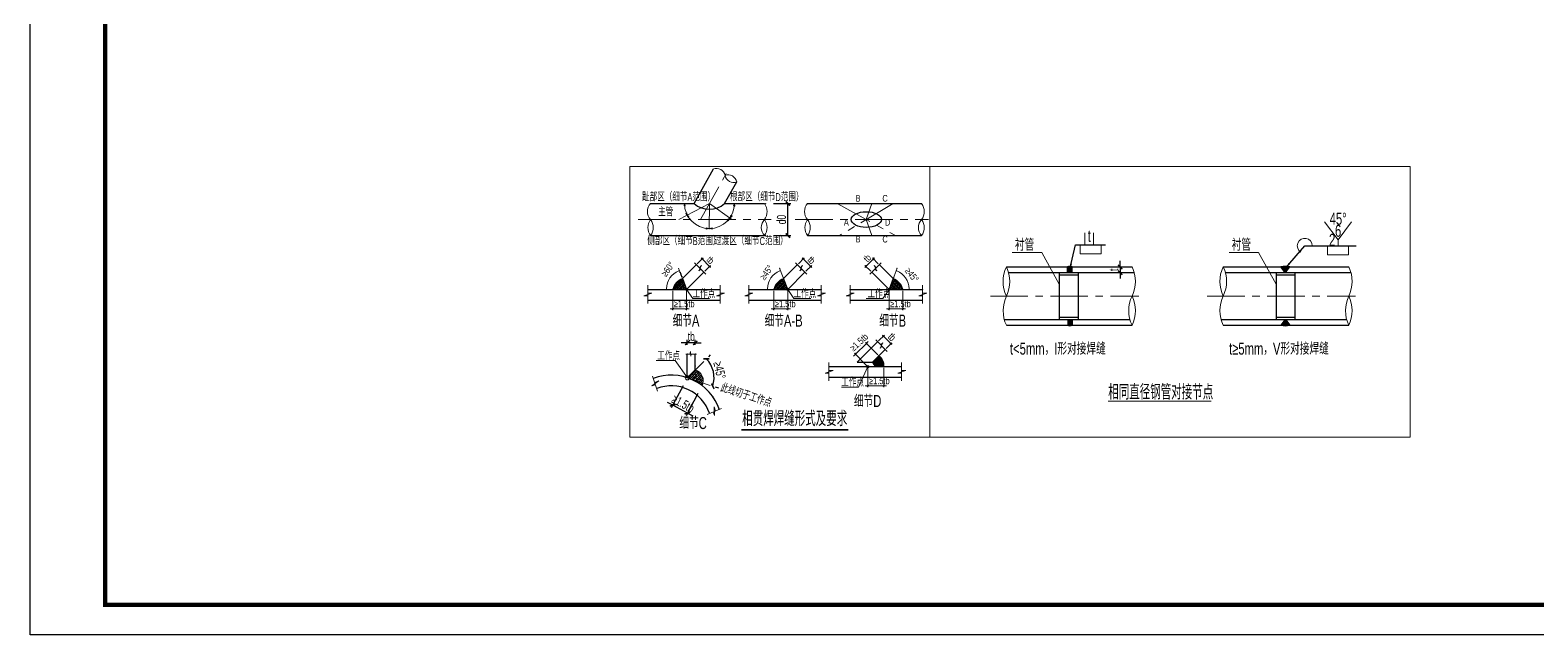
# Model space of a CAD drawing. Header units: millimetres. Extents: x -5285 to 713586, y 0 to 59400.
# Drawn here: x 178272 to 228513, y 0 to 20125 of the extents above; entities that cross this region are included whole.
import ezdxf
from ezdxf.enums import TextEntityAlignment as Align

# ---------------------------------------------------------------- set-up
doc = ezdxf.new("R2010")
doc.units = ezdxf.units.MM
doc.header["$LTSCALE"] = 1000
doc.header["$PDSIZE"] = 300
doc.linetypes.add('CENTER', pattern=[2, 1.25, -0.25, 0.25, -0.25])
doc.linetypes.add('CENTERX2', pattern=[4, 2.5, -0.5, 0.5, -0.5])
doc.layers.get('0').update_dxf_attribs({"lineweight": 15})
doc.layers.get('DEFPOINTS').update_dxf_attribs({"color": 252, "lineweight": 15})
for name, color, linetype, lineweight in [('4', 2, 'Continuous', 15), ('BBEAM', 4, 'Continuous', 30), ('Dim', 7, 'Continuous', 15), ('DOTE', 1, 'CENTER', 15), ('hatch', 5, 'Continuous', 13), ('Index', 1, 'Continuous', 15), ('TD-DIM', 7, 'Continuous', 15), ('TEXT', 2, 'Continuous', 15)]:
    doc.layers.add(name, color=color, linetype=linetype, lineweight=lineweight)
doc.layers.add('PUB_TITLE', color=4, linetype='Continuous')
doc.styles.add('T&D', font='haiwenrs.shx', dxfattribs={"width": 0.7, "bigfont": 'hztxt.shx'})
doc.dimstyles.new('T&D100', dxfattribs={"dimscale": 100, "dimtxt": 3, "dimasz": 2, "dimexe": 1, "dimexo": 3, "dimtad": 1, "dimdec": 0, "dimzin": 0, "dimdsep": 46, "dimtxsty": 'T&D', "dimblk": 'ARCHTICK', "dimcen": 0.09, "dimclrt": 2, "dimadec": 0, "dimazin": 0, "dimtfac": 1, "dimtdec": 0, "dimtix": 1, "dimtmove": 2, "dimatfit": 0, "dimfxl": 1, "dimtolj": 1, "dimtzin": 0, "dimarcsym": 0})

# ---------------------------------------------------------------- blocks, each defined once
blk = doc.blocks.new('_ArchTick')
at = {"color": 0, "linetype": 'ByBlock', "const_width": 0.25}
blk.add_lwpolyline([(-0.3535533905934471, -0.3535533905933335), (0.3535533905932198, 0.3535533905932766)], dxfattribs=at)
blk = doc.blocks.new('*D93')
at = {"layer": 'DEFPOINTS', "color": 0}
for p in [(213993.357906173, 12243.06612427461), (213993.357906173, 12055.56612427464), (214596.1680461382, 12055.56612427464)]:
    blk.add_point(p, dxfattribs=at)
at = {"layer": 'TEXT', "color": 0, "lineweight": -2}
for p, q in [((214293.357906173, 12243.06612427461), (214696.1680461382, 12243.06612427461)), ((214596.1680461382, 12243.06612427461), (214596.1680461382, 12443.06612427461)), ((214596.1680461382, 12243.06612427461), (214596.1680461382, 12055.56612427464)), ((214293.357906173, 12055.56612427464), (214696.1680461382, 12055.56612427464)), ((214596.1680461382, 12055.56612427464), (214596.1680461382, 11855.56612427464))]:
    blk.add_line(p, q, dxfattribs=at)
at = {"layer": 'TEXT', "color": 0, "lineweight": -2, "xscale": 200, "yscale": 200, "zscale": 200}
for p, rotation in [((214596.1680461382, 12243.06612427461), 270), ((214596.1680461382, 12055.56612427464), 90)]:
    blk.add_blockref('_ArchTick', p, dxfattribs=dict(at, rotation=rotation))
at = {"layer": 'TEXT', "color": 2, "insert": (214383.6680461382, 12149.31612427466), "char_height": 300, "attachment_point": 5, "rotation": 90, "style": 'T&D'}
blk.add_mtext('\\A1;t', dxfattribs=at)
blk = doc.blocks.new('*D22')
at = {"layer": 'DEFPOINTS', "color": 0, "transparency": 16777216}
for p in [(200169.3388903947, 9715.555679086807), (200169.3388903948, 9346.608496117384), (200436.005557095, 9346.608496117442)]:
    blk.add_point(p, dxfattribs=at)
at = {"layer": 'TD-DIM', "color": 0, "lineweight": -2, "transparency": 16777216}
for p, q in [((200169.3388903947, 9715.555679086807), (199969.3388903947, 9715.555679086763)), ((200169.3388903948, 9646.608496117384), (200169.3388903947, 9815.555679086807)), ((200436.0055570949, 9715.555679086865), (200169.3388903947, 9715.555679086807)), ((200436.0055570949, 9646.608496117442), (200436.0055570949, 9815.555679086865)), ((200436.0055570949, 9715.555679086865), (200636.0055570949, 9715.555679086909))]:
    blk.add_line(p, q, dxfattribs=at)
at = {"layer": 'TD-DIM', "color": 0, "lineweight": -2, "transparency": 16777216, "xscale": 200, "yscale": 200, "zscale": 200}
for p, rotation in [((200169.3388903947, 9715.555679086807), 1.25186632262404e-11), ((200436.0055570949, 9715.555679086865), 180.0000000000125)]:
    blk.add_blockref('_ArchTick', p, dxfattribs=dict(at, rotation=rotation))
at = {"layer": 'TD-DIM', "color": 2, "transparency": 16777216, "insert": (200302.6722237448, 9928.055679086836), "char_height": 300, "attachment_point": 5, "style": 'T&D'}
blk.add_mtext('\\A1;tb', dxfattribs=at)
blk = doc.blocks.new('*D23')
at = {"layer": 'DEFPOINTS', "color": 0, "transparency": 16777216}
for p in [(200716.0930951734, 9102.099897689492), (200169.3388903954, 8555.345692911491), (200169.3388903952, 8555.345692911389), (201062.1161085324, 8597.90593845123), (200930.7030196569, 8301.984779982748)]:
    blk.add_point(p, dxfattribs=at)
at = {"layer": 'TD-DIM', "color": 0, "lineweight": -2, "transparency": 16777216}
for p, q in [((200928.2251295294, 9314.231932045455), (200872.0553183791, 9258.062120895112)), ((201215.3558804068, 8207.26018514626), (201112.2904918768, 8241.55749431243))]:
    blk.add_line(p, q, dxfattribs=at)
blk.add_arc((200169.3388903953, 8555.345692911382), 893.7911029570283, 341.5939850139719, 44.99999999999672, dxfattribs=at)
at = {"layer": 'TD-DIM', "color": 0, "lineweight": -2, "transparency": 16777216, "xscale": 200, "yscale": 200, "zscale": 200}
for p, rotation in [((200801.3446402604, 9187.35144277646), 134.9999999999967), ((201017.4062049602, 8273.132359257914), 251.5939850139719)]:
    blk.add_blockref('_ArchTick', p, dxfattribs=dict(at, rotation=rotation))
at = {"layer": 'TD-DIM', "color": 2, "transparency": 16777216, "insert": (201245.9713764267, 8809.791157605978), "char_height": 300, "attachment_point": 5, "rotation": 283.29699250698434, "style": 'T&D'}
blk.add_mtext('\\A1;≥45%%D', dxfattribs=at)
blk = doc.blocks.new('*D24')
at = {"layer": 'DEFPOINTS', "color": 0, "transparency": 16777216}
for p in [(200173.9553291817, 8556.623209571262), (200664.8998844085, 8293.428800720067), (199683.0887062831, 7640.994732102787)]:
    blk.add_point(p, dxfattribs=at)
at = {"layer": 'TD-DIM', "color": 0, "lineweight": -2, "transparency": 16777216}
for p, q in [((200032.2100745517, 8292.221464512957), (199635.8402880731, 7552.860817083347)), ((199683.0887062831, 7640.994732102787), (199506.8208762443, 7735.49156852279)), ((200174.03326151, 7377.800323251591), (199683.0887062831, 7640.994732102787)), ((200523.1546297785, 8029.027055661762), (200126.7848433, 7289.666408232151)), ((200174.03326151, 7377.800323251591), (200350.3010915488, 7283.303486831588))]:
    blk.add_line(p, q, dxfattribs=at)
at = {"layer": 'TD-DIM', "color": 0, "lineweight": -2, "transparency": 16777216, "xscale": 200, "yscale": 200, "zscale": 200}
for p, rotation in [((199683.0887062831, 7640.994732102787), 331.8043286275366), ((200174.03326151, 7377.800323251591), 151.8043286275366)]:
    blk.add_blockref('_ArchTick', p, dxfattribs=dict(at, rotation=rotation))
at = {"layer": 'TD-DIM', "color": 2, "transparency": 16777216, "insert": (200028.9638725928, 7696.682097093464), "char_height": 300, "attachment_point": 5, "rotation": 331.8043286275366, "style": 'T&D'}
blk.add_mtext('\\A1;≥1.5tb', dxfattribs=at)
blk = doc.blocks.new('*D25')
at = {"layer": 'DEFPOINTS', "color": 0, "transparency": 16777216}
for p in [(202739.9722914213, 14355.80349934856), (203521.5705088377, 14355.80349934856), (202739.9722914213, 13289.13683256118)]:
    blk.add_point(p, dxfattribs=at)
at = {"layer": 'TD-DIM', "color": 0, "lineweight": -2, "transparency": 16777216}
for p, q in [((203039.9722914213, 14355.80349934856), (203621.5705088377, 14355.80349934856)), ((203521.5705088377, 13289.13683256118), (203521.5705088377, 14355.80349934856)), ((203039.9722914213, 13289.13683256118), (203621.5705088377, 13289.13683256118))]:
    blk.add_line(p, q, dxfattribs=at)
at = {"layer": 'TD-DIM', "color": 0, "lineweight": -2, "transparency": 16777216, "xscale": 200, "yscale": 200, "zscale": 200}
for p, rotation in [((203521.5705088377, 14355.80349934856), 90), ((203521.5705088377, 13289.13683256118), 270)]:
    blk.add_blockref('_ArchTick', p, dxfattribs=dict(at, rotation=rotation))
at = {"layer": 'TD-DIM', "color": 2, "transparency": 16777216, "insert": (203309.0705088377, 13822.4701659549), "char_height": 300, "attachment_point": 5, "rotation": 90, "style": 'T&D'}
blk.add_mtext('\\A1;d0', dxfattribs=at)
blk = doc.blocks.new('A$C6C48201D')
at = {"layer": 'PUB_TITLE'}
blk.add_lwpolyline([(0, -89100), (0, 0), (126150, 0), (126150, -89100)], close=True, dxfattribs=at)
at = {"layer": 'PUB_TITLE', "const_width": 210}
blk.add_lwpolyline([(3750, -87600), (124650, -87600), (124650, -1500), (3750, -1500)], close=True, dxfattribs=at)

msp = doc.modelspace()

# ---------------------------------------------------------------- hatches: boundary and pattern name
at = {"layer": '4'}
for points in [[(200073.364401251, 14355.80349934928), (200094.6862048242, 14277.5382298535), (200061.9734920423, 14275.84361954476)], [(201711.1174164001, 14273.63163127297), (201757.6660756146, 14271.24631815335), (201738.119937502, 14355.80349934847)], [(200167.9528138576, 13970.42107142587), (200118.8178984778, 14022.44395129334), (200156.0133526021, 14041.44153647146)], [(200167.9528138576, 13970.42107142611), (200182.5809967919, 13900.37368601349), (200219.4224041038, 13920.04907056943)], [(201501.8234408273, 13811.22633238129), (201546.1416915, 13778.95015510071), (201584.0910602115, 13873.41824753016)], [(201615.8277166813, 13971.54357629413), (201660.8645309597, 13940.27787108595), (201584.0910602113, 13873.41824752981)], [(200903.1250926914, 13523.42984540514), (200802.7771496313, 13500.08997821841), (200803.3898997674, 13546.14140537274)], [(200903.1250926914, 13523.42984540514), (201003.3242869024, 13499.45943539099), (201003.001127784, 13545.51380514957)]]:
    msp.add_hatch(color=256, dxfattribs=at).paths.add_polyline_path(points)
at = {"layer": 'BBEAM'}
for points in [[(212997.1552347587, 12243.06612427461, 0.2079847410107904), (212837.7701211311, 12243.06612427461), (212837.7701211311, 12055.56612427464), (212997.1552347587, 12055.56612427464)], [(219951.048336199, 12243.06612422673), (220060.2438060776, 12103.14321695641), (220060.2438060776, 12055.56612422673), (220139.9363628915, 12055.56612422673), (220139.9363628915, 12103.14321695639), (220249.1318328283, 12243.06612422673, 0.1356858939295136)], [(212997.1552347587, 10305.56612427461, -0.2079847410107925), (212837.7701211311, 10305.56612427461), (212837.7701211311, 10493.06612427458), (212997.1552347587, 10493.06612427458)], [(219951.048336199, 10305.56612422673), (220060.2438060776, 10445.48903149708), (220060.2438060776, 10493.06612422673), (220139.9363628915, 10493.06612422673), (220139.9363628915, 10445.48903149708), (220249.1318328283, 10305.56612422673, -0.1356858939295134)]]:
    msp.add_hatch(color=256, dxfattribs=at).paths.add_polyline_path(points)
at = {"layer": 'hatch'}
h = msp.add_hatch(dxfattribs=at)
h.set_pattern_fill('ANSI38', color=256, scale=355.5555556, style=0)
h.set_pattern_definition([(45, (1494884.41014733, -133539.2046978554), (-31.42696805666381, 31.42696805666381), []), (135, (1494884.41014733, -133539.2046978554), (-94.28090416999143, 31.42696805666382), [111.111111125, -66.66666667499999])])
edge = h.paths.add_edge_path()
edge.add_arc((200210.9616198294, 11353.98633744705), 545.7785471434123, 111.7419931054687, 164.7465721694095)
edge.add_line((200147.5966368995, 11497.57463374336), (199684.4099854301, 11497.57463374336))
edge.add_line((199878.9431577761, 12200.84932863536), (200147.5966368995, 11497.57463374336))
h = msp.add_hatch(dxfattribs=at)
h.set_pattern_fill('ANSI38', color=256, scale=355.5555556, style=0)
h.set_pattern_definition([(45, (1498251.497720729, -133539.2046978554), (-31.42696805666381, 31.42696805666381), []), (135, (1498251.497720729, -133539.2046978554), (-94.28090416999143, 31.42696805666382), [111.111111125, -66.66666667499999])])
edge = h.paths.add_edge_path()
edge.add_arc((203578.0491932291, 11353.98633744705), 545.7785471434123, 111.7419931054687, 164.7465721694095)
edge.add_line((203514.684210299, 11497.57463374336), (203051.4975588296, 11497.57463374336))
edge.add_line((203246.0307311757, 12200.84932863536), (203514.684210299, 11497.57463374336))
h = msp.add_hatch(dxfattribs=at)
h.set_pattern_fill('ANSI38', color=256, scale=355.5555556, style=0)
h.set_pattern_definition([(135, (-1087845.341671119, -133539.2046978554), (31.42696805666381, 31.42696805666381), []), (45, (-1087845.341671119, -133539.2046978554), (94.28090416999143, 31.42696805666382), [111.111111125, -66.66666667499999])])
edge = h.paths.add_edge_path()
edge.add_arc((206828.1068563815, 11353.98633744705), 545.7785471434123, 15.25342783059047, 68.25800689453135)
edge.add_line((206891.4718393115, 11497.57463374336), (207354.658490781, 11497.57463374336))
edge.add_line((207160.1253184349, 12200.84932863536), (206891.4718393115, 11497.57463374336))
h = msp.add_hatch(dxfattribs=at)
h.set_pattern_fill('ANSI38', color=256, scale=266.6666667, style=0)
h.set_pattern_definition([(45, (849141.0074639125, -59959.42063724438), (-23.57022604249786, 23.57022604249786), []), (135, (849141.0074639125, -59959.42063724438), (-70.71067812749358, 23.57022604249786), [83.33333334375, -50.00000000625])])
edge = h.paths.add_edge_path()
edge.add_arc((206354.8545618319, 8979.446446833586), 363.4011775110805, 351.5821290943675, 417.5448765543346)
edge.add_line((206549.8697563994, 9286.088729802323), (206336.4457289896, 9073.921089780437))
edge.add_line((206336.4457289896, 9073.921089780437), (206429.8962724627, 8926.247573724286))
edge.add_line((206429.8962724627, 8926.247573724286), (206714.3407169427, 8926.247573724286))
h = msp.add_hatch(dxfattribs=at)
h.set_pattern_fill('ANSI38', color=256, scale=17.5, style=0)
h.set_pattern_definition([(45, (-154201.1560749453, -176684.4435473329), (-39.28862052967754, 39.28862052967754), []), (135, (-154201.1560749453, -176684.4435473329), (-117.8658615890326, 39.28862052967755), [138.90625, -83.34375])])
h.paths.add_polyline_path([(200436.0055570953, 8822.012359611377, -0.4517894820842691), (200664.8998844085, 8293.428800720088, 0.08266834950602861), (200169.3388903954, 8555.345692911484)])

# ---------------------------------------------------------------- linework, layer by layer
for p in [(203246.0307311758, 12200.84932863536), (200169.3388903954, 8555.345692911484)]:
    msp.add_point(p)
msp.add_solid([(207565.9004400366, 11519.85513114502), (207558.4940479767, 11519.73248870046), (207562.5651713404, 11497.57463374324)])
at = {"layer": '4'}
for p, q in [((200073.3644012512, 14355.80349934928), (200061.9734920423, 14275.84361954488)), ((200061.9734920423, 14275.84361954488), (200094.6862048245, 14277.5382298535)), ((200073.3644012512, 14355.80349934928), (200094.6862048245, 14277.5382298535)), ((201738.119937502, 14355.80349934847), (201711.1174164001, 14273.63163127297)), ((201711.1174164001, 14273.63163127297), (201757.6660756149, 14271.24631815335)), ((201738.119937502, 14355.80349934847), (201757.6660756149, 14271.24631815335)), ((200118.8178984778, 14022.44395129334), (200156.0133526021, 14041.44153647158)), ((200167.9528138578, 13970.42107142599), (200118.8178984778, 14022.44395129334)), ((200167.952813858, 13970.42107142611), (200156.0133526021, 14041.44153647158)), ((200167.9528138578, 13970.42107142611), (200182.5809967922, 13900.37368601349)), ((200167.952813858, 13970.42107142587), (200219.4224041038, 13920.04907056943)), ((200182.5809967922, 13900.37368601349), (200219.4224041038, 13920.04907056943)), ((201584.0910602115, 13873.41824753016), (201501.8234408273, 13811.22633238129)), ((201501.8234408273, 13811.22633238129), (201546.1416915, 13778.95015510071)), ((201584.0910602115, 13873.41824753016), (201546.1416915, 13778.95015510071)), ((201584.0910602113, 13873.41824752981), (201615.8277166815, 13971.54357629424)), ((201584.0910602113, 13873.41824752981), (201660.8645309597, 13940.27787108595)), ((201615.8277166815, 13971.54357629424), (201660.8645309597, 13940.27787108595)), ((200803.3898997674, 13546.14140537274), (200802.7771496313, 13500.08997821841)), ((200903.1250926914, 13523.42984540514), (200802.7771496313, 13500.08997821841)), ((200903.1250926914, 13523.42984540514), (200803.3898997674, 13546.14140537274)), ((200903.1250926914, 13523.42984540514), (201003.001127784, 13545.51380514957)), ((200903.1250926914, 13523.42984540514), (201003.3242869024, 13499.45943539099)), ((201003.001127784, 13545.51380514957), (201003.3242869024, 13499.45943539099))]:
    msp.add_line(p, q, dxfattribs=at)
at = {"layer": 'BBEAM'}
for p, q in [((200396.6639889634, 14355.80349934856), (201039.9402045836, 15507.45173143692)), ((201414.8203497895, 14355.80349934856), (201815.9737171048, 15073.98265015035)), ((198944.8543251787, 14355.80349934856), (200396.6639889632, 14355.80349934856)), ((201414.8203497895, 14355.80349934856), (202739.9722914119, 14355.80349934856)), ((204179.9229588361, 14355.80349934856), (207975.0409250694, 14355.80349934856)), ((198944.8543251787, 13289.13683254857), (202739.9722914119, 13289.13683254857)), ((204179.9229588361, 13289.13683254857), (207975.0409250694, 13289.13683254857)), ((200008.7901629166, 11860.93892352572), (200472.3202332545, 12321.74027891338)), ((200147.5966368995, 11497.57463374336), (200722.9926820499, 12069.58342984317)), ((203375.8777363163, 11860.93892352572), (203839.407806654, 12321.74027891338)), ((203514.684210299, 11497.57463374336), (204090.0802554494, 12069.58342984317)), ((206891.4718393115, 11497.57463374336), (206316.0757941612, 12069.58342984317)), ((207030.2783132943, 11860.93892352572), (206566.7482429566, 12321.74027891338)), ((210804.5459235157, 12243.06612427461), (212837.7701211311, 12243.06612427461)), ((212837.7701211311, 12055.56612427461), (212837.7701211311, 12243.06612427461)), ((212997.1552347587, 12243.06612427461), (214989.5605775872, 12243.06612427461)), ((212997.1552347587, 12055.56612427461), (212997.1552347587, 12243.06612427461)), ((218027.0196084622, 12243.06612422673), (219951.048336199, 12243.06612422673)), ((220060.2438060776, 12103.14321695639), (219951.048336199, 12243.06612422673)), ((220060.2438060776, 12055.56612422673), (220060.2438060776, 12103.14321695639)), ((220139.9363628915, 12103.14321695639), (220249.1318328283, 12243.06612422673)), ((220139.9363628915, 12055.56612422673), (220139.9363628915, 12103.14321695639)), ((220249.1318328283, 12243.06612422673), (222212.0342625338, 12243.06612422673)), ((200008.7901629169, 11860.93892352566), (200147.5966368995, 11497.57463374336)), ((203514.684210299, 11497.57463374336), (203375.8777363164, 11860.93892352575)), ((207030.2783132942, 11860.93892352575), (206891.4718393112, 11497.57463374336)), ((210889.2958684894, 12055.56612427461), (215075.0597212226, 12055.56612427461)), ((212565.1163995671, 12055.56612427461), (212565.1163995671, 10493.06612427461)), ((212565.1163995671, 11976.8461715488), (213190.1163995671, 11976.8461715488)), ((213190.1163995671, 12055.56612427461), (213190.1163995671, 10493.06612427461)), ((218111.769553436, 12055.56612422673), (222297.5334061692, 12055.56612422673)), ((219787.5900845136, 12055.56612422673), (219787.5900845135, 10493.06612422673)), ((219787.5900845136, 11976.84617150093), (220412.5900845136, 11976.84617150093)), ((220412.5900845136, 12055.56612422673), (220412.5900845135, 10493.06612422673)), ((198850.2564487564, 11497.57463374336), (201267.159047243, 11497.57463374336)), ((198850.2564487564, 11142.01907814333), (201267.159047243, 11142.01907814333)), ((202217.344022156, 11497.57463374336), (204634.2466206425, 11497.57463374336)), ((202217.344022156, 11142.01907814333), (204634.2466206425, 11142.01907814333)), ((205594.1316511685, 11497.57463374336), (208011.034249655, 11497.57463374336)), ((205594.1316511685, 11142.01907814333), (208011.034249655, 11142.01907814333)), ((212565.1163995671, 10568.55514336201), (213190.1163995671, 10568.55514336201)), ((219787.5900845135, 10568.55514331413), (220412.5900845135, 10568.55514331413)), ((210723.5454750783, 10493.06612427461), (214909.3093278115, 10493.06612427461)), ((210804.5459235157, 10305.56612427461), (212837.7701211311, 10305.56612427461)), ((212997.1552347587, 10493.06612427461), (212997.1552347587, 10305.56612427461)), ((212997.1552347587, 10305.56612427461), (214989.5605775872, 10305.56612427461)), ((217946.0191600247, 10493.06612422673), (222131.7830127579, 10493.06612422673)), ((218026.2704098005, 10305.56612422673), (219951.0483361989, 10305.56612422673)), ((220060.2438060775, 10445.48903148255), (219951.0483361989, 10305.56612422673)), ((220060.2438060775, 10493.06612422673), (220060.2438060775, 10445.48903148255)), ((220139.9363628913, 10493.06612422673), (220139.9363628913, 10445.48903148255)), ((220139.9363628913, 10445.48903148255), (220249.1318328282, 10305.56612422673)), ((220249.1318328282, 10305.56612422673), (222212.0342625336, 10305.56612422673)), ((205832.1232407161, 9073.921089780437), (206512.6213350139, 9750.41321889437)), ((200169.3388903954, 8555.345692911367), (200169.3388903948, 9346.608496117267)), ((200436.0055570953, 8822.012359611377), (200436.005557095, 9346.608496117442)), ((205832.1232407161, 9073.921089780437), (206336.4457289896, 9073.921089780437)), ((206336.4457289896, 9073.921089780437), (206763.2937838092, 9498.25636982415)), ((200169.3388903954, 8555.345692911484), (200436.0055570953, 8822.012359611377)), ((204890.5575505157, 8926.247573724286), (207307.4601490024, 8926.247573724286)), ((204890.5575505157, 8570.692018124311), (207307.4601490024, 8570.692018124311))]:
    msp.add_line(p, q, dxfattribs=at)
for centre, radius, start, end in [((200905.7421693762, 14947.16551269135), 780.300983337538, 229.276251732204, 310.723748267796), ((212917.4626779449, 12059.77084137471), 199.8701186893096, 66.50170889858259, 113.4982911014174), ((220100.0900845136, 11703.96148020743), 559.327506872189, 74.54592063667376, 105.4540793633262), ((212917.4626779449, 10488.8614071745), 199.8701186893096, 246.5017088985826, 293.4982911014174), ((220100.0900845136, 10844.67076824603), 559.327506872189, 254.5459206366737, 285.4540793633262), ((199630.4611952583, 6935.987195998758), 1706.66666688, 19.02980240362757, 110.5972993830372), ((199630.4611952583, 6935.987195998758), 1351.11111128, 19.02980240362757, 110.5972993830372)]:
    msp.add_arc(centre, radius, start, end, dxfattribs=at)
msp.add_ellipse((206134.4163394785, 13822.47016594854), major_axis=(-503.9049668271402, 0), ratio=0.517951759802433, dxfattribs=at)
at = {"layer": 'DEFPOINTS', "color": 0, "linetype": 'ByBlock'}
for p in [(199878.9431577763, 12200.84932863536), (200472.3202332546, 12321.7402789135), (200722.9926820499, 12069.58342984328), (200917.0206400005, 12262.46918144418), (199525.9267385922, 11761.85473903499), (198850.2564487564, 11497.57463374371), (201267.1590472427, 11497.57463374382), (200147.5966368995, 10851.90643130462)]:
    msp.add_point(p, dxfattribs=at)
at = {"layer": 'Dim'}
for p, q in [((199878.9431577761, 12200.84932863536), (200147.5966368995, 11497.57463374336)), ((200409.6521210558, 12384.77949118106), (200785.6607942487, 12006.54421757561)), ((200644.40998555, 12291.90643148465), (200555.52109665, 12114.12865368461)), ((200555.52109665, 12114.12865368461), (200617.4790534928, 12175.72187560719)), ((200572.9830573744, 12220.48136246487), (200644.40998555, 12291.90643148465)), ((203246.0307311757, 12200.84932863536), (203514.684210299, 11497.57463374336)), ((203776.7396944554, 12384.77949118106), (204152.7483676483, 12006.54421757561)), ((203870.9274127879, 12353.07433501285), (204064.9553707388, 12545.96008661393)), ((204011.4975589496, 12291.90643148465), (203922.6086700496, 12114.12865368461)), ((203922.6086700496, 12114.12865368461), (203984.5666268923, 12175.72187560719)), ((203940.0706307739, 12220.48136246487), (204011.4975589496, 12291.90643148465)), ((204002.1017085055, 12546.14563664827), (204315.4422694995, 12230.94957531061)), ((204121.5998615832, 12100.91748594275), (204315.6278195339, 12293.80323754377)), ((206284.5561880274, 12100.91748594269), (206090.5282300767, 12293.80323754365)), ((206404.054341105, 12546.14563664821), (206090.7137801111, 12230.94957531049)), ((206629.4163551552, 12384.77949118106), (206253.4076819622, 12006.54421757561)), ((206535.2286368225, 12353.07433501285), (206341.2006788718, 12545.96008661381)), ((206394.6584906609, 12291.90643148465), (206483.547379561, 12114.12865368461)), ((206466.0854188367, 12220.48136246487), (206394.6584906609, 12291.90643148465)), ((206483.547379561, 12114.12865368461), (206421.5894227183, 12175.72187560719)), ((207160.1253184349, 12200.84932863536), (206891.4718393115, 11497.57463374336)), ((198850.2564487564, 11634.12865362466), (198850.2564487564, 11029.68420910461)), ((201267.159047243, 11634.12865362466), (201267.159047243, 11029.68420910461)), ((202217.344022156, 11634.12865362466), (202217.344022156, 11029.68420910461)), ((204634.2466206425, 11634.12865362466), (204634.2466206425, 11029.68420910461)), ((205594.1316511685, 11634.12865362466), (205594.1316511685, 11029.68420910461)), ((208011.034249655, 11634.12865362466), (208011.034249655, 11029.68420910461)), ((198991.07665201, 11367.46198692462), (198724.40998531, 11278.57309802462)), ((198724.40998531, 11278.57309802462), (198850.2564487564, 11278.57309802462)), ((198850.2564487564, 11367.46198692462), (198991.07665201, 11367.46198692462)), ((200147.5966368995, 11497.57463374336), (200351.0766521801, 11189.68420912463)), ((200351.0766521801, 11189.68420912463), (200914.0396152133, 11189.68420912463)), ((201407.9792504966, 11367.46198692462), (201141.3125837966, 11278.57309802462)), ((201141.3125837966, 11278.57309802462), (201267.159047243, 11278.57309802462)), ((201267.159047243, 11367.46198692462), (201407.9792504966, 11367.46198692462)), ((202358.1642254096, 11367.46198692462), (202091.4975587096, 11278.57309802462)), ((202091.4975587096, 11278.57309802462), (202217.344022156, 11278.57309802462)), ((202217.344022156, 11367.46198692462), (202358.1642254096, 11367.46198692462)), ((203053.1849515389, 11453.13018929339), (203053.1849515389, 10807.46198685465)), ((203514.684210299, 11497.57463374336), (203718.1642255796, 11189.68420912463)), ((203514.684210299, 11453.13018929333), (203514.684210299, 10807.46198685465)), ((203718.1642255796, 11189.68420912463), (204281.1271886128, 11189.68420912463)), ((204775.0668238961, 11367.46198692462), (204508.4001571961, 11278.57309802462)), ((204508.4001571961, 11278.57309802462), (204634.2466206425, 11278.57309802462)), ((204634.2466206425, 11367.46198692462), (204775.0668238961, 11367.46198692462)), ((205734.9518544221, 11367.46198692462), (205468.2851877221, 11278.57309802462)), ((205468.2851877221, 11278.57309802462), (205594.1316511685, 11278.57309802462)), ((205594.1316511685, 11367.46198692462), (205734.9518544221, 11367.46198692462)), ((206687.991824031, 11189.68420912463), (206125.0288609978, 11189.68420912463)), ((206891.4718393115, 11497.57463374336), (206687.991824031, 11189.68420912463)), ((206891.4718393115, 11453.13018929333), (206891.4718393115, 10807.46198685465)), ((207352.9710980717, 11453.13018929339), (207352.9710980717, 10807.46198685465)), ((208151.8544529086, 11367.46198692462), (207885.1877862086, 11278.57309802462)), ((207885.1877862086, 11278.57309802462), (208011.034249655, 11278.57309802462)), ((208011.034249655, 11367.46198692462), (208151.8544529086, 11367.46198692462)), ((203053.1849515389, 10851.90643130462), (202964.296062639, 10851.90643130462)), ((203053.1849515389, 10851.90643130462), (203514.684210299, 10851.90643130462)), ((203514.684210299, 10851.90643130462), (203603.5730991991, 10851.90643130462)), ((206891.4718393115, 10851.90643130462), (206802.5829504115, 10851.90643130462)), ((207352.9710980717, 10851.90643130462), (206891.4718393115, 10851.90643130462)), ((207352.9710980717, 10851.90643130462), (207441.8599869716, 10851.90643130462)), ((205774.5564140223, 9342.036570527744), (206136.5284317628, 9701.877726605722)), ((206518.5357003, 9317.60833593613), (206105.1943756634, 9733.397332739529)), ((206136.5284317628, 9701.877726605722), (206199.5676440304, 9764.545838804603)), ((206449.9532228152, 9813.45243116204), (206825.9618960081, 9435.217157556595)), ((206544.1409411478, 9781.747274993839), (206738.1688990986, 9974.633026594915)), ((206684.7110873094, 9720.579371465581), (206595.8221984094, 9542.801593665594)), ((206595.8221984094, 9542.801593665594), (206657.7801552522, 9604.394815588174)), ((206613.2841591338, 9649.1543024458), (206684.7110873094, 9720.579371465581)), ((206675.3152368654, 9974.818576629252), (206988.6557978594, 9659.622515291594)), ((206794.813389943, 9529.590425923736), (206988.8413478937, 9722.476177524812)), ((200480.4500015448, 9346.6084961175), (200124.8944459448, 9346.608496117267)), ((200169.3388903954, 8555.345692911484), (200716.0930951734, 9102.099897689484)), ((200253.5382373946, 9346.608496117384), (200271.5386295286, 9434.17669798676)), ((200271.5386295286, 9434.17669798676), (200287.5834598858, 9274.735248636549)), ((200287.5834598858, 9274.735248636549), (200302.6722237447, 9346.608496117384)), ((204890.5575505157, 9062.801593605582), (204890.5575505157, 8458.35714908559)), ((205774.5564140223, 9342.036570527744), (205711.5172017547, 9279.368458328921)), ((206156.5636825594, 8957.767179858092), (205743.2223579229, 9373.556176661492)), ((207307.4601490024, 9062.801593605582), (207307.4601490024, 8458.35714908559)), ((199172.6642320004, 8113.908451448871), (199013.5726586186, 8611.10403830975)), ((200930.7030196569, 8301.984779982748), (200169.3388903952, 8555.345692911396)), ((205031.3777537694, 8796.1349269056), (204764.7110870694, 8707.246038005607)), ((204764.7110870694, 8707.246038005607), (204890.5575505157, 8707.246038005607)), ((204890.5575505157, 8796.1349269056), (205031.3777537694, 8796.1349269056)), ((206187.8977386588, 8926.247573724286), (205869.8962723927, 8245.023815725617)), ((206187.8977386588, 8881.803129274318), (206187.8977386588, 8245.023815725617)), ((206714.3407169427, 8881.803129274318), (206714.3407169427, 8245.023815725617)), ((207448.2803522559, 8796.1349269056), (207181.613685556, 8707.246038005607)), ((207181.613685556, 8707.246038005607), (207307.4601490024, 8707.246038005607)), ((207307.4601490024, 8796.1349269056), (207448.2803522559, 8796.1349269056)), ((199216.1023002116, 8456.922756212276), (198989.5267999254, 8288.43833711031)), ((198989.5267999254, 8288.43833711031), (199104.9961142413, 8325.385959690415)), ((199080.6411270726, 8401.500563883608), (199216.1023002116, 8456.922756212276)), ((205306.9333093594, 8245.023815725617), (205869.8962723927, 8245.023815725617)), ((206187.8977386588, 8289.468260175585), (206099.0088497589, 8289.468260175585)), ((206187.8977386588, 8289.468260175585), (206714.3407169427, 8289.468260175585)), ((206714.3407169427, 8289.468260175585), (206803.2296058426, 8289.468260175585)), ((201109.8855096833, 7447.19677798733), (201066.1767650323, 7586.878181444459)), ((201066.1767650323, 7586.878181444459), (201080.915325375, 7304.909687372776)), ((200829.6874483182, 7334.651136656852), (201314.1000366131, 7529.222523598561)), ((201080.915325375, 7304.909687372776), (201035.7278272769, 7417.410262387108))]:
    msp.add_line(p, q, dxfattribs=at)
at = {"layer": 'Dim', "color": 0, "linetype": 'ByBlock'}
for p, q in [((200503.8398393884, 12353.07433501297), (200697.8677973391, 12545.96008661381)), ((200635.0141351058, 12546.14563664821), (200948.3546960999, 12230.94957531043)), ((200754.5122881837, 12100.91748594269), (200948.5402461343, 12293.80323754359)), ((199686.0973781394, 11453.13018929339), (199686.0973781394, 10807.46198685465)), ((200147.5966368995, 11453.13018929333), (200147.5966368995, 10807.46198685465)), ((199686.0973781394, 10851.90643130462), (199597.2084892393, 10851.90643130462)), ((199686.0973781394, 10851.90643130462), (200147.5966368995, 10851.90643130462)), ((200147.5966368995, 10851.90643130462), (200236.4855257994, 10851.90643130462))]:
    msp.add_line(p, q, dxfattribs=at)
at = {"layer": 'Dim'}
for points in [[(212565.1163995671, 11673.00211128119), (211979.0701941308, 12722.2956988632), (211001.0122743952, 12722.2956988632)], [(219787.5900845136, 11673.00211128066), (219201.5438790773, 12722.29569886265), (218223.4859593417, 12722.29569886265)]]:
    msp.add_lwpolyline(points, dxfattribs=at)
for centre, radius in [((200147.5966368995, 11497.57463374336), 41.78827596625541), ((203514.684210299, 11497.57463374336), 41.78827596625541), ((206891.4718393115, 11497.57463374336), 41.78827596625541), ((200169.3388903966, 8555.34569291096), 69.03367894616174), ((206187.8977386588, 8926.247573724286), 41.78827596625541)]:
    msp.add_circle(centre, radius, dxfattribs=at)
for centre, radius, start, end in [((201142.8306918489, 15235.95740095326), 290.337086598522, 10.87153822799878, 110.7556260722395), ((201530.8474481095, 15019.22286030968), 290.337086598522, 10.87153822799878, 110.7556260722395), ((201713.0832298397, 15345.47698063384), 290.337086598522, 190.8715382279988, 290.7556260722395), ((199232.3769214404, 14089.13683264858), 392.1483832555728, 137.1552079379159, 222.8447920620841), ((202381.0221030343, 14089.13683264858), 447.1647893844362, 323.391078365062, 36.60892163493795), ((204467.4455550978, 14089.13683264858), 392.1483832555728, 137.1552079379159, 222.8447920620841), ((207616.0907366917, 14089.13683264858), 447.1647893844362, 323.391078365062, 36.60892163493795), ((199303.8045135563, 13555.80349924867), 447.1647893844362, 143.391078365062, 216.6089216349379), ((198585.904136801, 13555.80349924856), 447.1647893844362, 323.391078365062, 36.60892163493795), ((203027.4948876736, 13555.80349924856), 392.1483832555728, 137.1552079379159, 222.8447920620841), ((202381.0221030343, 13555.80349924856), 447.1647893844362, 323.391078365062, 36.60892163493795), ((204538.8731472137, 13555.80349924867), 447.1647893844362, 143.391078365062, 216.6089216349379), ((203820.9727704584, 13555.80349924856), 447.1647893844362, 323.391078365062, 36.60892163493795), ((208262.5635213311, 13555.80349924856), 392.1483832555728, 137.1552079379159, 222.8447920620841), ((207616.0907366917, 13555.80349924856), 447.1647893844362, 323.391078365062, 36.60892163493795), ((203514.6842102989, 11497.57463374388), 675.5127212080998, 112.7919719765855, 178.1150658980629), ((206891.4718393113, 11497.57463374336), 671.0933320291418, 1.897348195650166, 67.19561392209701), ((211801.3623669902, 11760.19966887206), 1108.283932694292, 154.1711288005729, 206.0062105310687), ((209809.0907409303, 11760.19966887206), 1108.283932694294, 333.9937894689313, 25.82887119942707), ((213994.8545937217, 11760.19966887206), 1108.283932694294, 333.9937894689313, 25.82887119942707), ((219023.8360519367, 11760.19966882419), 1108.283932694292, 154.1711288005729, 206.0062105310687), ((217031.5644258768, 11760.19966882419), 1108.283932694294, 333.9937894689313, 25.82887119942707), ((221217.3282786682, 11760.19966882419), 1108.283932694294, 333.9937894689313, 25.82887119942707), ((211833.0752018415, 10788.42198772892), 1136.909832875598, 154.6986211874469, 205.1322468557043), ((216018.8390545747, 10788.42198772892), 1136.909832875598, 154.6986211874469, 205.1322468557043), ((213993.4247645573, 10791.45171328515), 1108.283932694359, 333.9937894689313, 25.82887119942707), ((219055.5488867878, 10788.42198768105), 1136.909832875598, 154.6986211874469, 205.1322468557043), ((223241.312739521, 10788.42198768105), 1136.909832875598, 154.6986211874469, 205.1322468557043), ((221215.8984495036, 10791.45171323728), 1108.283932694359, 333.9937894689313, 25.82887119942707)]:
    msp.add_arc(centre, radius, start, end, dxfattribs=at)
at = {"layer": 'Dim', "color": 0, "linetype": 'ByBlock'}
for centre, radius, start, end in [((200905.7421693765, 14355.80349934856), 832.3777681254395, 180, 0), ((200147.5966368992, 11497.57463374382), 675.51272120784, 112.7919719765855, 178.1150658980629)]:
    msp.add_arc(centre, radius, start, end, dxfattribs=at)
for p in [(202786.2269131364, 14355.80349934856), (202786.2269131364, 13289.13683254852)]:
    msp.add_point(p, dxfattribs=at)
at = {"layer": 'Dim'}
for p in [(203839.4078066541, 12321.74027891344), (204090.0802554494, 12069.58342984334), (204284.1082134001, 12262.46918144436), (206122.0478362105, 12262.46918144424), (206316.0757941611, 12069.58342984328), (206566.7482429562, 12321.74027891344), (207160.1253184348, 12200.84932863541), (202217.344022156, 11497.57463374382), (204634.2466206423, 11497.57463374394), (205594.1316511683, 11497.57463374336), (208011.0342496549, 11497.57463374336), (203514.684210299, 10851.90643130462), (206891.4718393115, 10851.90643130462), (206136.5284317628, 9701.877726605722), (206512.621335014, 9750.413218894428), (206957.32174176, 9691.1421214254), (200169.3388903948, 9346.608496117384), (200436.0055570952, 9346.6084961175), (206763.2937838091, 9498.256369824325), (200436.0055570953, 8950.534652543814), (206187.8977386588, 8926.247573724286), (206187.8977386587, 8926.247573724402), (206714.3407169427, 8289.468260175585), (201028.9781575857, 7927.358707948391)]:
    msp.add_point(p, dxfattribs=at)
at = {"layer": 'Dim', "color": 0, "linetype": 'ByBlock'}
for points in [[(199884.5337780975, 12123.77923868868), (199887.2905924006, 12116.90394528319), (199906.5380654654, 12128.6120348952)], [(199476.152638595, 11519.73292960958), (199468.7462332924, 11519.85476969372), (199472.0839156914, 11497.57463374371)]]:
    msp.add_solid(points, dxfattribs=at)
at = {"layer": 'Dim'}
for points in [[(203251.621351497, 12123.77923868891), (203254.3781658001, 12116.90394528348), (203273.6256388649, 12128.61203489544)], [(207150.1995441432, 12112.77344074942), (207152.957103254, 12119.64843545939), (207130.9533395686, 12124.48361543715)], [(202843.2402119945, 11519.73292960964), (202835.8338066919, 11519.85476969378), (202839.1714890909, 11497.57463374382)]]:
    msp.add_solid(points, dxfattribs=at)
at = {"layer": 'DOTE', "linetype": 'CENTERX2', "ltscale": 0.5}
for p, q in [((200607.8381403382, 13822.47016594854), (201522.7387357061, 15460.4036502076)), ((200905.7421693764, 14355.80349934859), (199884.7105192213, 13822.47016594854)), ((200905.7421693762, 14355.80349934856), (200903.0504657347, 13499.69438779672)), ((200905.7421693764, 14355.80349934861), (201655.73623282, 13822.47016594854)), ((205160.0354567072, 14355.80349934856), (207108.7972222499, 13289.13683254857)), ((207031.2897017826, 14355.80349934856), (205237.5429771745, 13289.13683254857)), ((206134.4163394786, 13822.47016594854), (206317.1127306141, 14355.80349934856)), ((198533.5033261239, 13822.47016594854), (202969.9218475679, 13822.47016594854)), ((203768.5719597813, 13822.47016594854), (208204.9904812253, 13822.47016594854)), ((206134.4163394786, 13822.47016594854), (206317.1127306141, 13289.13683254857)), ((210271.2928164704, 11274.31612427461), (215214.8941518881, 11274.31612427461)), ((217493.7665014169, 11274.31612422673), (222437.3678368346, 11274.31612422673))]:
    msp.add_line(p, q, dxfattribs=at)
at = {"layer": 'hatch'}
for p, q in [((200147.5966368995, 11497.57463374336), (199684.4099854301, 11497.57463374336)), ((203514.684210299, 11497.57463374336), (203051.4975588296, 11497.57463374336)), ((206891.4718393115, 11497.57463374336), (207354.658490781, 11497.57463374336)), ((206336.4457289896, 9073.921089780437), (206549.8697563994, 9286.088729802323)), ((206336.4457289896, 9073.921089780437), (206429.8962724627, 8926.247573724286)), ((206429.8962724627, 8926.247573724286), (206714.3407169427, 8926.247573724286))]:
    msp.add_line(p, q, dxfattribs=at)
msp.add_lwpolyline([(200664.8998844085, 8293.428800720088, 0.08266834950602861), (200169.3388903954, 8555.345692911484), (200436.0055570953, 8822.012359611377, -0.4517894820842694)], format="xyb", close=True, dxfattribs=at)
for centre, radius, start, end in [((200210.9616198294, 11353.98633744705), 545.7785471434123, 111.7419931054687, 164.7465721694095), ((203578.0491932291, 11353.98633744705), 545.7785471434123, 111.7419931054687, 164.7465721694095), ((206828.1068563815, 11353.98633744705), 545.7785471434123, 15.25342783059047, 68.25800689453135), ((206354.8545618319, 8979.446446833586), 363.4011775110805, 351.5821290943675, 57.54487655433455)]:
    msp.add_arc(centre, radius, start, end, dxfattribs=at)
at = {"layer": 'hatch', "color": 0, "linetype": 'ByBlock'}
for p in [(199686.0973781394, 11497.57463374342), (200147.5966368995, 11497.57463374336), (200147.5966368995, 11497.57463374336)]:
    msp.add_point(p, dxfattribs=at)
at = {"layer": 'hatch'}
for p in [(203053.1849515389, 11497.57463374342), (203514.684210299, 11497.57463374324), (203514.684210299, 11497.57463374336), (206891.4718393112, 11497.57463374336), (206891.4718393115, 11497.57463374336), (207352.9710980717, 11497.57463374342), (206549.8697563994, 9286.08872980238), (206714.3407169427, 8926.247573724286)]:
    msp.add_point(p, dxfattribs=at)
at = {"layer": 'Index'}
for points in [[(198253.3245011156, 6582.988485758986), (208253.3245011156, 6582.988485758986), (208253.3245011156, 15582.98848575899), (198253.3245011156, 15582.98848575899)], [(208253.3245011156, 6582.988485758986), (224253.3245011156, 6582.988485758986), (224253.3245011156, 15582.98848575899), (208253.3245011156, 15582.98848575899)]]:
    msp.add_lwpolyline(points, close=True, dxfattribs=at)
at = {"layer": 'TEXT'}
for p, q in [((221858.6632547656, 13148.83867839637), (221408.6632547656, 13748.83867839637)), ((221858.6632547656, 13148.83867839637), (222308.6632547656, 13748.83867839637)), ((213419.8336935185, 13379.2299784869), (213419.8336935185, 12979.2299784869)), ((213711.2622649472, 13379.2299784869), (213711.2622649472, 12979.2299784869)), ((221858.6632547656, 12948.83867839637), (221858.6632547656, 13148.83867839637))]:
    msp.add_line(p, q, dxfattribs=at)
for points in [[(213963.0284484106, 12979.2299784869), (213963.0284484106, 12679.2299784869), (213263.0284484106, 12679.2299784869), (213263.0284484106, 12979.2299784869)], [(222208.6632547656, 12948.83867839637), (222208.6632547656, 12648.83867839637), (221508.6632547656, 12648.83867839637), (221508.6632547656, 12948.83867839637)], [(200173.9553291817, 8556.62320957127), (199765.0187748531, 9128.256402786159), (199130.8279186918, 9128.256402786159)]]:
    msp.add_lwpolyline(points, dxfattribs=at)
at = {"layer": 'TEXT', "elevation": 5155.426666666666}
msp.add_lwpolyline([(214192.326524188, 7776.513289141883, 41.66666666666666, 41.66666666666666, 0), (217632.1106836284, 7776.513289141883, 150.0900562851782, 150.0900562851782, 0)], format="xyseb", dxfattribs=at)
at = {"layer": 'TEXT', "const_width": 60}
msp.add_lwpolyline([(201972.839477867, 6822.233991956142), (205532.7301372176, 6822.233991956142)], dxfattribs=at)
at = {"layer": 'TEXT'}
msp.add_arc((220746.0503197544, 12948.83867839637), 249.9999999999854, 0, 239.0244137497621, dxfattribs=at)

# ---------------------------------------------------------------- block references
at = {"layer": 'Dim', "color": 0, "linetype": 'ByBlock'}
for p, xscale, yscale, zscale, rotation in [((200666.3481912052, 12514.6260305144), 88.88888890000821, 88.88888890000821, 88.88888890000821, 134.8308578594014), ((200917.0206400005, 12262.46918144418), 88.88888890000821, 88.88888890000821, 88.88888890000821, 314.8308578594014), ((200147.5966368995, 10851.90643130462), 88.88888890005182, 88.88888890005182, 88.88888890005182, 180)]:
    msp.add_blockref('_ArchTick', p, dxfattribs=dict(at, xscale=xscale, yscale=yscale, zscale=zscale, rotation=rotation))
at = {"layer": 'Dim'}
for p, xscale, yscale, zscale, rotation in [((204033.4357646049, 12514.62603051452), 88.88888890000821, 88.88888890000821, 88.88888890000821, 134.8308578594014), ((206372.7202850056, 12514.6260305144), 88.88888890000821, 88.88888890000821, 88.88888890000821, 45.16914214059865), ((204284.1082134001, 12262.46918144436), 88.88888890000821, 88.88888890000821, 88.88888890000821, 314.8308578594014), ((206122.0478362105, 12262.46918144424), 88.88888890000821, 88.88888890000821, 88.88888890000821, 225.1691421405986), ((203514.684210299, 10851.90643130462), 88.88888890005182, 88.88888890005182, 88.88888890005182, 180), ((207352.9710980717, 10851.90643130462), 88.88888890005182, 88.88888890005182, 88.88888890005182, 180), ((206136.5284317628, 9701.877726605722), 88.88888889996693, 88.88888889996693, 88.88888889996693, 224.8308578594278), ((206706.6492929648, 9943.298970495503), 88.88888890000821, 88.88888890000821, 88.88888890000821, 134.8308578594014), ((206957.32174176, 9691.1421214254), 88.88888890000821, 88.88888890000821, 88.88888890000821, 314.8308578594014), ((205774.5564140223, 9342.036570527744), 88.88888889996693, 88.88888889996693, 88.88888889996693, 44.83085785942781), ((206714.3407169427, 8289.468260175585), 88.88888890005182, 88.88888890005182, 88.88888890005182, 180)]:
    msp.add_blockref('_ArchTick', p, dxfattribs=dict(at, xscale=xscale, yscale=yscale, zscale=zscale, rotation=rotation))
at = {"layer": 'Dim', "color": 0, "linetype": 'ByBlock', "xscale": 88.88888890005182, "yscale": 88.88888890005182, "zscale": 88.88888890005182}
msp.add_blockref('_ArchTick', (199686.0973781394, 10851.90643130462), dxfattribs=at)
at = {"layer": 'Dim', "xscale": 88.88888890005182, "yscale": 88.88888890005182, "zscale": 88.88888890005182}
for p in [(203053.1849515389, 10851.90643130462), (206891.4718393115, 10851.90643130462), (206187.8977386588, 8289.468260175585)]:
    msp.add_blockref('_ArchTick', p, dxfattribs=at)
at = {"layer": 'TD-DIM', "ltscale": 0.5, "xscale": 0.6666666666666666, "yscale": 0.6666666666666666, "zscale": 0.6666666666666666}
msp.add_blockref('A$C6C48201D', (178271.6958220659, 59399.99999999997), dxfattribs=at)

# ---------------------------------------------------------------- texts
at = {"layer": 'TEXT', "style": 'T&D', "width": 0.7}
for s, height, p in [('趾部区（细节A范围）', 266.6666667, (198662.8244522443, 14434.17289904875)), ('根部区（细节D范围）', 266.6666667, (201593.321192057, 14436.48962777333)), ('B', 222.22222225, (205776.8431450628, 14419.09192567119)), ('C', 222.22222225, (206670.4850549664, 14419.09192567119)), ('主管', 266.6666667, (199196.9303212764, 13936.11628096438)), ('A', 222.22222225, (205385.7320339028, 13619.09192557119)), ('D', 222.22222225, (206754.6209229628, 13619.09192557119)), ('侧部区（细节B范围）', 266.6666667, (198837.9139619635, 12973.40439988176)), ('过渡区（细节C范围）', 266.6666667, (201066.6904891379, 12973.40439988176)), ('B', 222.22222225, (205776.8431450628, 13059.09192550116)), ('C', 222.22222225, (206670.4850549664, 13059.09192550116)), ('衬管', 400, (211088.3338805437, 12783.6250853304)), ('衬管', 400, (218310.8075654902, 12783.62508532985)), ('≥1.5tb', 222.22222225, (199721.9044787594, 10905.16870521309)), ('工作点', 266.6666667, (200344.8868896865, 11209.06665473068)), ('≥1.5tb', 222.22222225, (203088.992052159, 10905.16870521309)), ('工作点', 266.6666667, (203711.9744630861, 11209.06665473068)), ('工作点', 266.6666667, (206176.5962846226, 11209.06665473068)), ('≥1.5tb', 222.22222225, (206927.2789399315, 10905.16870521309)), ('细节A', 400.00000005, (199681.4978465241, 10256.62124907078)), ('细节A-B', 400.00000005, (202746.3631976637, 10256.62124907078)), ('细节B', 400.00000005, (206567.5952711761, 10256.62124907078)), ('t<5mm，I形对接焊缝', 400, (210922.5292473395, 9326.046718029836)), ('t≥5mm，V形对接焊缝', 400, (218222.2775469429, 9326.04671798196)), ('工作点', 266.6666667, (199171.1294340588, 9141.89173461157)), ('工作点', 266.6666667, (205300.7435468659, 8264.406261331671)), ('≥1.5tb', 222.22222225, (206223.7048392789, 8342.730534084061)), ('细节D', 400.00000005, (205721.7989482834, 7581.752518118046)), ('细节C', 400.00000005, (199905.6645734931, 6848.020840874095)), ('相贯焊焊缝形式及要求', 500, (201999.1577338598, 6944.999081430527))]:
    msp.add_text(s, height=height, dxfattribs=at).set_placement(p)
for s, height, p in [('45%%d', 400, (221858.6632547656, 13848.83867839637)), ('6', 400, (221858.6632547656, 13448.83867839637)), ('2', 400, (221658.6632547656, 13148.83867839637)), ('相同直径钢管对接节点', 500, (215946.3733946134, 8107.817821672979, 5155.426666666666))]:
    msp.add_text(s, height=height, dxfattribs=at).set_placement(p, align=Align.MIDDLE)
msp.add_text('t', height=400, dxfattribs=at).set_placement((213565.5479792329, 13079.2299784869), align=Align.CENTER)
for s, height, rotation, p in [('tb', 222.22222225, 314.8308578585384, (200789.7354584351, 12464.40637581706)), ('tb', 222.22222225, 314.8308578585384, (204156.8230318348, 12464.40637581718)), ('tb', 222.22222225, 45.16914214146163, (206171.5381198737, 12386.15080196775)), ('≥60%%d', 222.22222225, 53.99999999862804, (199460.1903068087, 11899.08703523011)), ('≥45%%d', 222.22222225, 53.99999999862804, (202745.9057393626, 11790.84381986204)), ('≥45%%d', 222.22222225, 309.0000000039155, (207405.0407125882, 12110.33529321026)), ('≥1.5tb', 222.22222225, 42.49955093326922, (205711.4508256712, 9423.906976470702)), ('tb', 250, 314.8308578585384, (206830.0365601947, 9893.07931579816)), ('此线切于工作点', 266.6666667, 342.0883835750852, (201249.6578184085, 8110.445287874354))]:
    msp.add_text(s, height=height, rotation=rotation, dxfattribs=at).set_placement(p)

# ---------------------------------------------------------------- dimensions: what is measured, and where the dimension line sits
at = {"layer": 'TD-DIM'}
for p1, p2, distance, text, picture, middle in [((202739.9722914213, 13289.13683256118), (202739.9722914213, 14355.80349934856), -781.5982174164092, 'd0', '*D25', (203309.0705088377, 13822.4701659549)), ((200436.005557095, 9346.608496117442), (200169.3388903948, 9346.608496117384), -368.947182969423, 'tb', '*D22', (200302.6722237448, 9928.055679086836)), ((200664.8998844085, 8293.428800720088), (200173.9553291817, 8556.62320957127), 1038.905939066256, '≥1.5tb', '*D24', (200028.9638725928, 7696.682097093464))]:
    dim = msp.add_aligned_dim(p1=p1, p2=p2, distance=distance, text=text, dimstyle='T&D100', dxfattribs=at)
    dim.commit()
    dim.dimension.update_dxf_attribs({"geometry": picture, "text_midpoint": middle})
dim = msp.add_angular_dim_2l(base=(201062.1161085324, 8597.90593845123), line1=((200930.7030196569, 8301.984779982748), (200169.3388903952, 8555.345692911396)), line2=((200169.3388903954, 8555.345692911484), (200716.0930951734, 9102.099897689484)), text='≥45%%D', dimstyle='T&D100', dxfattribs=at)
dim.commit()
dim.dimension.update_dxf_attribs({"geometry": '*D23', "text_midpoint": (201245.9713764268, 8809.791157605978)})
at = {"layer": 'TEXT'}
dim = msp.add_linear_dim(base=(214596.1680461382, 12055.56612427464), p1=(213993.357906173, 12243.06612427461), p2=(213993.357906173, 12055.56612427464), angle=90, text='t', dimstyle='T&D100', override={"dimtxsty": 'T&D'}, dxfattribs=at)
dim.commit()
dim.dimension.update_dxf_attribs({"geometry": '*D93', "text_midpoint": (214383.6680461382, 12149.31612427466)})

# ---------------------------------------------------------------- leaders
at = {"layer": 'Dim'}
for points in [[(212917.7896008564, 12167.57977019231), (213103.3957372068, 12979.2299784869), (214104.2989227884, 12979.2299784869)], [(220101.7934187821, 12205.47500204269), (220746.0503197545, 12948.83867839637), (222458.6632547656, 12948.83867839637)]]:
    msp.add_leader(points, dimstyle='T&D100', override={"dimtxsty": 'T&D'}, dxfattribs=at)

doc.saveas('drawing.dxf')
